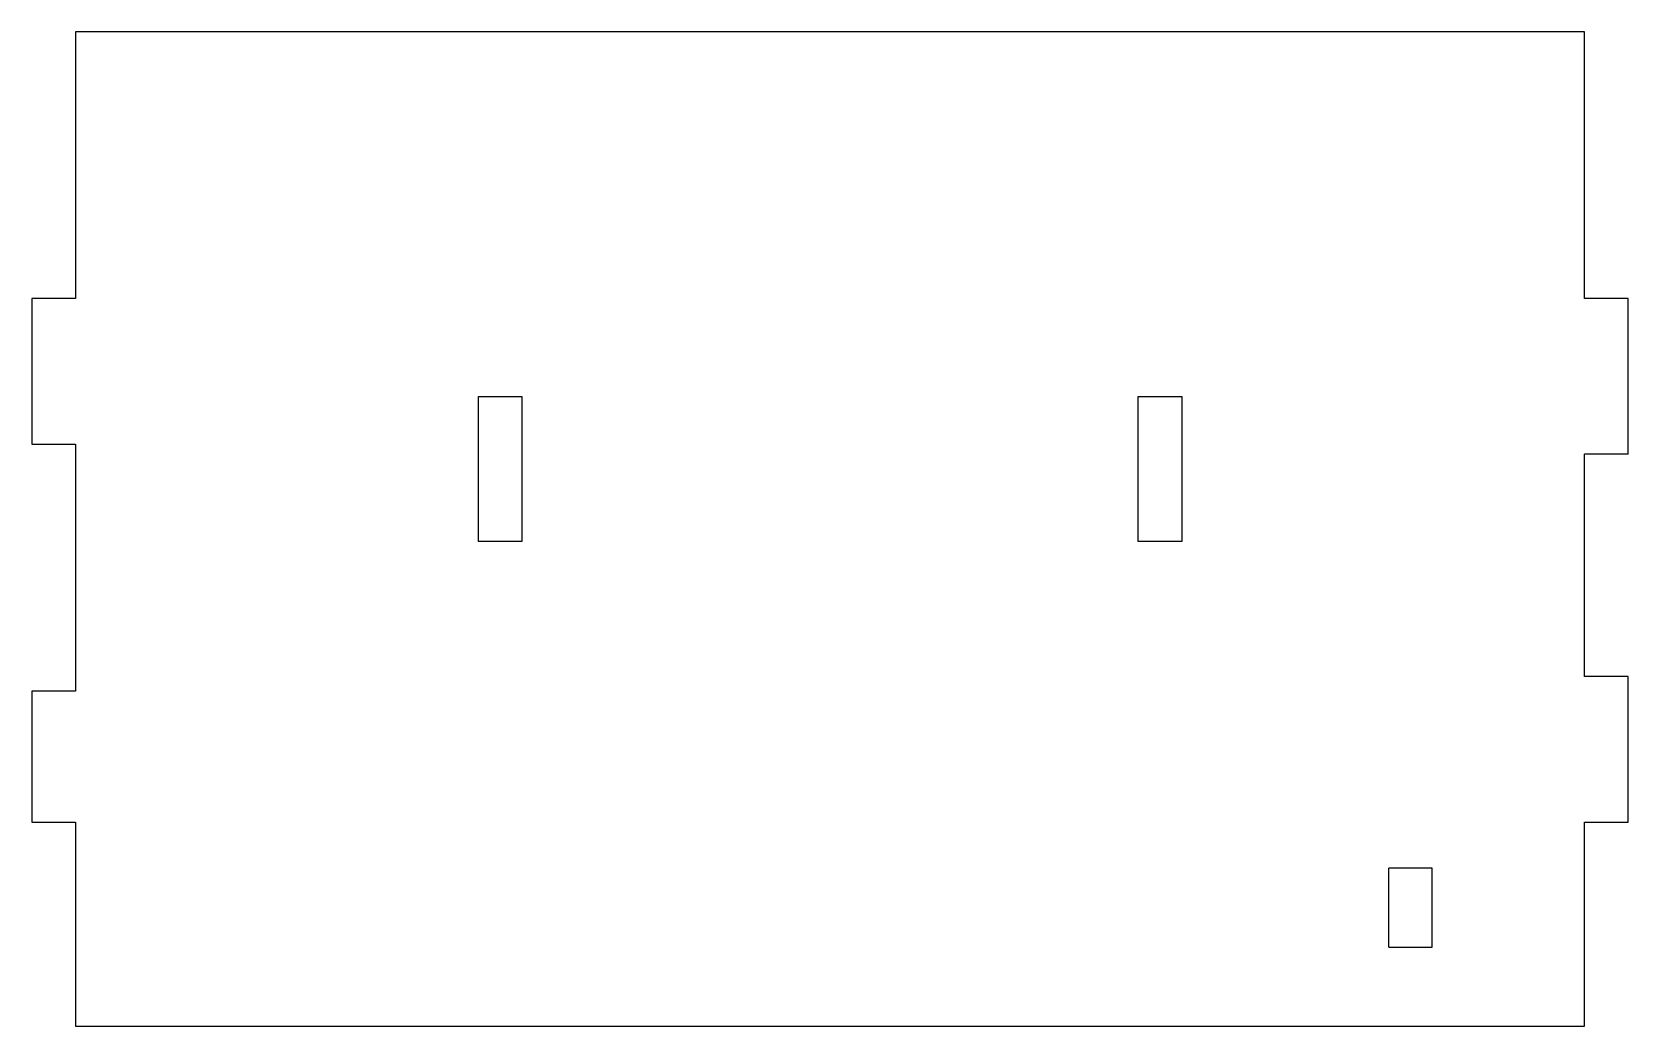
# Model space of a CAD drawing. Header units: millimetres. Extents: x 566 to 785, y -27 to 109.
import ezdxf

# ---------------------------------------------------------------- set-up
doc = ezdxf.new("R2010")
doc.units = ezdxf.units.MM

msp = doc.modelspace()

# ---------------------------------------------------------------- linework, layer by layer
for p, q in [((571.67, 109.46), (571.67, 72.84)), ((779.17, 109.46), (571.67, 109.46)), ((779.17, 72.84), (779.17, 109.46)), ((571.67, 72.84), (565.67, 72.84)), ((565.67, 72.84), (565.67, 52.81)), ((785.17, 72.84), (779.17, 72.84)), ((785.17, 51.41), (785.17, 72.84)), ((627.06, 39.44), (627.06, 59.34)), ((627.06, 59.34), (633.06, 59.34)), ((633.06, 59.34), (633.06, 39.44)), ((717.81, 39.44), (717.81, 59.34)), ((717.81, 59.34), (723.81, 59.34)), ((723.81, 59.34), (723.81, 39.44)), ((565.67, 52.81), (571.67, 52.81)), ((571.67, 52.81), (571.67, 18.84)), ((779.17, 20.88), (779.17, 51.41)), ((785.17, 51.41), (779.17, 51.41)), ((633.06, 39.44), (627.06, 39.44)), ((723.81, 39.44), (717.81, 39.44)), ((785.17, 20.88), (779.17, 20.88)), ((785.17, 0.84), (785.17, 20.88)), ((571.67, 18.84), (565.67, 18.84)), ((565.67, 18.84), (565.67, 0.84)), ((565.67, 0.84), (571.67, 0.84)), ((571.67, 0.84), (571.67, -27.16)), ((779.17, -27.16), (779.17, 0.84)), ((779.17, 0.84), (785.17, 0.84)), ((752.25, -16.31), (752.25, -5.45)), ((758.25, -5.45), (752.25, -5.45)), ((758.25, -16.31), (758.25, -5.45)), ((752.25, -16.31), (758.25, -16.31)), ((571.67, -27.16), (779.17, -27.16))]:
    msp.add_line(p, q)

doc.saveas('drawing.dxf')
